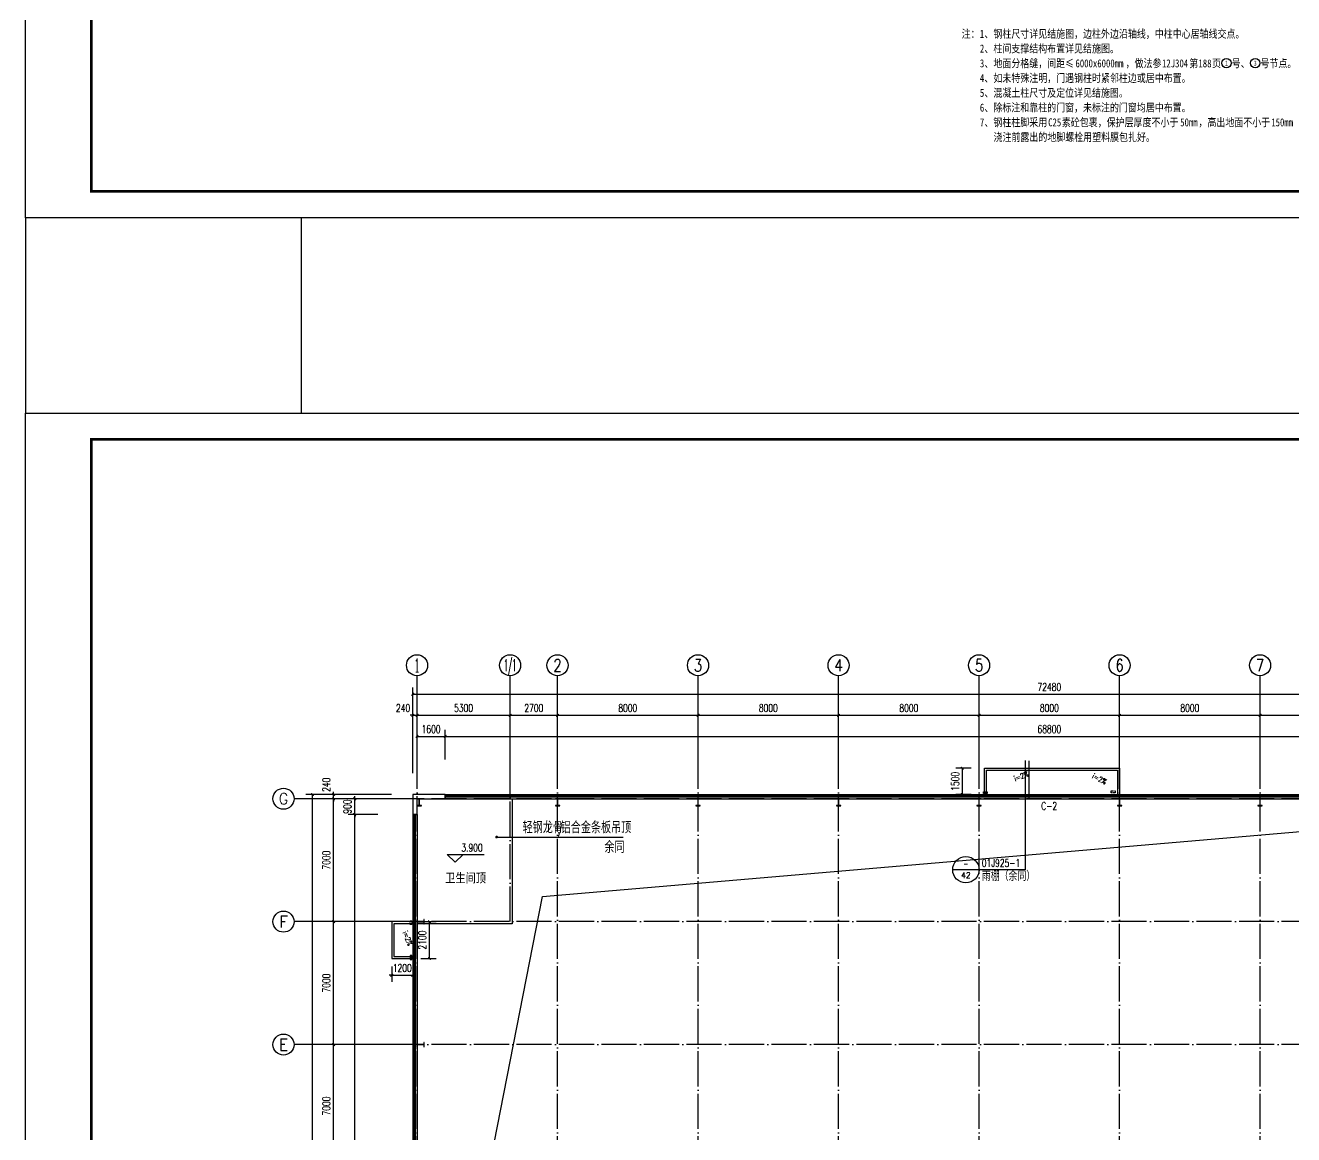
# Model space of a CAD drawing. Extents: x 170967 to 297117, y -33682 to 593582.
# Drawn here: x 170967 to 243176, y 358327 to 421493 of the extents above; entities that cross this region are included whole.
import ezdxf
from ezdxf.enums import TextEntityAlignment as Align

# ---------------------------------------------------------------- set-up
doc = ezdxf.new("R2010")
doc.units = 0
doc.header["$LTSCALE"] = 1000
doc.header["$MEASUREMENT"] = 0
doc.linetypes.add('DASH', pattern=[0.35, 0.25, -0.1])
doc.linetypes.add('DOTE', pattern=[2.42, 2, -0.2, 0.02, -0.2])
doc.layers.get('Defpoints').update_dxf_attribs({"color": 250})
for name, color, linetype in [('0 - 屋顶线', 150, 'Continuous'), ('0 - 梁柱', 3, 'Continuous'), ('0-建筑立面', 255, 'Continuous'), ('AXIS', 171, 'Continuous'), ('AXIS_TEXT', 7, 'Continuous'), ('DIM_ELEV', 171, 'Continuous'), ('DIM_IDEN', 150, 'Continuous'), ('DIM_LEAD', 171, 'Continuous'), ('DIM_SYMB', 171, 'Continuous'), ('DOTE', 14, 'DOTE'), ('LVTRY', 6, 'Continuous'), ('PUB_DIM', 171, 'Continuous'), ('PUB_TEXT', 7, 'Continuous'), ('TK', 4, 'Continuous'), ('WALL-PARAPET', 6, 'Continuous'), ('WINDOW', 140, 'Continuous'), ('WINDOW_TEXT', 7, 'Continuous')]:
    doc.layers.add(name, color=color, linetype=linetype)
doc.styles.add('-宋体', font='', dxfattribs={"width": 0.8})
doc.styles.add('_TCH_AXIS', font='COMPLEX', dxfattribs={"bigfont": 'GBCBIG'})
doc.styles.add('_TCH_DIM', font='SIMPLEX', dxfattribs={"bigfont": 'GBCBIG'})
doc.styles.add('_TCH_DIM_T3', font='SIMPLEX', dxfattribs={"width": 0.705882, "bigfont": 'GBCBIG'})
doc.styles.add('_TCH_LABEL', font='COMPLEX', dxfattribs={"bigfont": 'GBCBIG'})
doc.styles.add('_TCH_WINDOW', font='SIMPLEX', dxfattribs={"bigfont": 'GBCBIG'})
doc.styles.add('COMPLEX', font='COMPLEX')
doc.styles.add('宋体', font='', dxfattribs={"width": 0.8})
doc.styles.get('-宋体').set_extended_font_data('SimSun')
doc.styles.get('宋体').set_extended_font_data('SimSun')
doc.dimstyles.new('_TCH_ARCH&&150', dxfattribs={"dimtxt": 446.25, "dimasz": 150, "dimexe": 375, "dimexo": 450, "dimgap": 189.375, "dimtad": 1, "dimdec": 0, "dimzin": 0, "dimdsep": 46, "dimtxsty": '_TCH_DIM_T3', "dimblk": 'ARCHTICK', "dimcen": 0.09, "dimclrt": 7, "dimazin": 2, "dimtfac": 1, "dimtdec": 0, "dimtix": 1, "dimtmove": 2, "dimatfit": 3, "dimfxl": 0, "dimtolj": 1, "dimtzin": 0, "dimarcsym": 0})

# ---------------------------------------------------------------- blocks, each defined once
blk = doc.blocks.new('A$C670E4FA6')
at = {"layer": '0 - 梁柱'}
h = blk.add_hatch(color=256, dxfattribs=at)
h.paths.add_polyline_path([(125, 0), (0, 0), (0, 12), (120, 12), (120, 200), (125, 200)])
h.paths.add_polyline_path([(250, 0), (125, 0), (125, 200), (130, 200), (130, 12), (250, 12)])
h.paths.add_polyline_path([(250, 388), (130, 388), (130, 200), (125, 200), (125, 400), (250, 400)])
h.paths.add_polyline_path([(125, 200), (120, 200), (120, 388), (0, 388), (0, 400), (125, 400)])
blk.add_lwpolyline([(0, 400), (0, 388), (120, 388), (120, 12), (0, 12), (0, 0), (250, 0), (250, 12), (130, 12), (130, 388), (250, 388), (250, 400)], close=True, dxfattribs=at)
blk = doc.blocks.new('GeYuanFrame_20457670', base_point=(20.09, 4.53))
at = {"layer": 'TK'}
blk.add_lwpolyline([(20.09, 4.53), (20.09, 598.53), (861.09, 598.53), (861.09, 4.53)], close=True, dxfattribs=at)
at = {"layer": 'TK', "const_width": 1}
blk.add_lwpolyline([(45.09, 588.53), (851.09, 588.53), (851.09, 14.53), (45.09, 14.53)], close=True, dxfattribs=at)
blk = doc.blocks.new('GeYuanFrame_50082050', base_point=(20.09, 4.53))
at = {"layer": 'TK'}
blk.add_lwpolyline([(20.09, 4.53), (20.09, 598.53), (861.09, 598.53), (861.09, 4.53)], close=True, dxfattribs=at)
at = {"layer": 'TK', "const_width": 1}
blk.add_lwpolyline([(45.09, 588.53), (851.09, 588.53), (851.09, 14.53), (45.09, 14.53)], close=True, dxfattribs=at)
blk = doc.blocks.new('$TCHSYS$WIN2D')
for p, q in [((-0.5, 0.5), (0.5, 0.5)), ((-0.5, 0.5), (-0.5, -0.5)), ((0.5, 0.5), (0.5, -0.5)), ((0.5, 0.1667), (-0.5, 0.1667)), ((0.5, -0.1667), (-0.5, -0.1667)), ((-0.5, -0.5), (0.5, -0.5))]:
    blk.add_line(p, q)
blk = doc.blocks.new('_AXISO')
blk.add_circle((0, 0), 0.5)
at = {"layer": 'AXIS_TEXT', "style": 'COMPLEX', "width": 1.041667}
blk.add_attdef('A', text='', height=0.56, dxfattribs=at).set_placement((-0.25, -0.28), (0.25, -0.28), align=Align.FIT)
blk = doc.blocks.new('_ArchTick')
at = {"color": 0, "linetype": 'ByBlock', "const_width": 0.4}
blk.add_lwpolyline([(-0.5, -0.5), (0.5, 0.5)], dxfattribs=at)
blk = doc.blocks.new('*D249')
at = {"layer": 'AXIS', "color": 0, "lineweight": -2}
for p, q in [((193026, 378905), (193026, 383780)), ((265506, 378905), (265506, 383780)), ((193026, 383405), (265506, 383405))]:
    blk.add_line(p, q, dxfattribs=at)
at = {"layer": 'Defpoints', "color": 0}
for p in [(265506, 383405), (193026, 378455), (265506, 378455)]:
    blk.add_point(p, dxfattribs=at)
at = {"layer": 'AXIS', "color": 0, "lineweight": -2, "xscale": 150, "yscale": 150, "zscale": 150, "rotation": 180}
blk.add_blockref('_ArchTick', (193026, 383405), dxfattribs=at)
at = {"layer": 'AXIS', "color": 0, "lineweight": -2, "xscale": 150, "yscale": 150, "zscale": 150}
blk.add_blockref('_ArchTick', (265506, 383405), dxfattribs=at)
at = {"layer": 'AXIS', "color": 7, "insert": (229266, 383818), "char_height": 446.2, "attachment_point": 5, "style": '_TCH_DIM_T3'}
blk.add_mtext('\\A1;72480', dxfattribs=at)
blk = doc.blocks.new('*D250')
at = {"layer": 'AXIS', "color": 0, "lineweight": -2}
for p, q in [((193026, 382205), (192876, 382205)), ((193026, 378905), (193026, 382580)), ((193026, 382205), (193266, 382205)), ((193266, 378905), (193266, 382580)), ((193266, 382205), (193416, 382205))]:
    blk.add_line(p, q, dxfattribs=at)
at = {"layer": 'Defpoints', "color": 0}
for p in [(193266, 382205), (193026, 378455), (193266, 378455)]:
    blk.add_point(p, dxfattribs=at)
at = {"layer": 'AXIS', "color": 0, "lineweight": -2, "xscale": 150, "yscale": 150, "zscale": 150}
blk.add_blockref('_ArchTick', (193026, 382205), dxfattribs=at)
at = {"layer": 'AXIS', "color": 0, "lineweight": -2, "xscale": 150, "yscale": 150, "zscale": 150, "rotation": 180}
blk.add_blockref('_ArchTick', (193266, 382205), dxfattribs=at)
at = {"layer": 'AXIS', "color": 7, "insert": (192471, 382618), "char_height": 446.2, "attachment_point": 5, "style": '_TCH_DIM_T3'}
blk.add_mtext('\\A1;240', dxfattribs=at)
blk = doc.blocks.new('*D251')
at = {"layer": 'AXIS', "color": 0, "lineweight": -2}
for p, q in [((193266, 378905), (193266, 382580)), ((193266, 382205), (198566, 382205)), ((198566, 378905), (198566, 382580))]:
    blk.add_line(p, q, dxfattribs=at)
at = {"layer": 'Defpoints', "color": 0}
for p in [(198566, 382205), (193266, 378455), (198566, 378455)]:
    blk.add_point(p, dxfattribs=at)
at = {"layer": 'AXIS', "color": 0, "lineweight": -2, "xscale": 150, "yscale": 150, "zscale": 150, "rotation": 180}
blk.add_blockref('_ArchTick', (193266, 382205), dxfattribs=at)
at = {"layer": 'AXIS', "color": 0, "lineweight": -2, "xscale": 150, "yscale": 150, "zscale": 150}
blk.add_blockref('_ArchTick', (198566, 382205), dxfattribs=at)
at = {"layer": 'AXIS', "color": 7, "insert": (195916, 382618), "char_height": 446.2, "attachment_point": 5, "style": '_TCH_DIM_T3'}
blk.add_mtext('\\A1;5300', dxfattribs=at)
blk = doc.blocks.new('*D252')
at = {"layer": 'AXIS', "color": 0, "lineweight": -2}
for p, q in [((198566, 378905), (198566, 382580)), ((198566, 382205), (201266, 382205)), ((201266, 378905), (201266, 382580))]:
    blk.add_line(p, q, dxfattribs=at)
at = {"layer": 'Defpoints', "color": 0}
for p in [(201266, 382205), (198566, 378455), (201266, 378455)]:
    blk.add_point(p, dxfattribs=at)
at = {"layer": 'AXIS', "color": 0, "lineweight": -2, "xscale": 150, "yscale": 150, "zscale": 150, "rotation": 180}
blk.add_blockref('_ArchTick', (198566, 382205), dxfattribs=at)
at = {"layer": 'AXIS', "color": 0, "lineweight": -2, "xscale": 150, "yscale": 150, "zscale": 150}
blk.add_blockref('_ArchTick', (201266, 382205), dxfattribs=at)
at = {"layer": 'AXIS', "color": 7, "insert": (199916, 382618), "char_height": 446.2, "attachment_point": 5, "style": '_TCH_DIM_T3'}
blk.add_mtext('\\A1;2700', dxfattribs=at)
blk = doc.blocks.new('*D253')
at = {"layer": 'AXIS', "color": 0, "lineweight": -2}
for p, q in [((201266, 378905), (201266, 382580)), ((201266, 382205), (209266, 382205)), ((209266, 378905), (209266, 382580))]:
    blk.add_line(p, q, dxfattribs=at)
at = {"layer": 'Defpoints', "color": 0}
for p in [(209266, 382205), (201266, 378455), (209266, 378455)]:
    blk.add_point(p, dxfattribs=at)
at = {"layer": 'AXIS', "color": 0, "lineweight": -2, "xscale": 150, "yscale": 150, "zscale": 150, "rotation": 180}
blk.add_blockref('_ArchTick', (201266, 382205), dxfattribs=at)
at = {"layer": 'AXIS', "color": 0, "lineweight": -2, "xscale": 150, "yscale": 150, "zscale": 150}
blk.add_blockref('_ArchTick', (209266, 382205), dxfattribs=at)
at = {"layer": 'AXIS', "color": 7, "insert": (205266, 382618), "char_height": 446.2, "attachment_point": 5, "style": '_TCH_DIM_T3'}
blk.add_mtext('\\A1;8000', dxfattribs=at)
blk = doc.blocks.new('*D254')
at = {"layer": 'AXIS', "color": 0, "lineweight": -2}
for p, q in [((209266, 378905), (209266, 382580)), ((209266, 382205), (217266, 382205)), ((217266, 378905), (217266, 382580))]:
    blk.add_line(p, q, dxfattribs=at)
at = {"layer": 'Defpoints', "color": 0}
for p in [(217266, 382205), (209266, 378455), (217266, 378455)]:
    blk.add_point(p, dxfattribs=at)
at = {"layer": 'AXIS', "color": 0, "lineweight": -2, "xscale": 150, "yscale": 150, "zscale": 150, "rotation": 180}
blk.add_blockref('_ArchTick', (209266, 382205), dxfattribs=at)
at = {"layer": 'AXIS', "color": 0, "lineweight": -2, "xscale": 150, "yscale": 150, "zscale": 150}
blk.add_blockref('_ArchTick', (217266, 382205), dxfattribs=at)
at = {"layer": 'AXIS', "color": 7, "insert": (213266, 382618), "char_height": 446.2, "attachment_point": 5, "style": '_TCH_DIM_T3'}
blk.add_mtext('\\A1;8000', dxfattribs=at)
blk = doc.blocks.new('*D255')
at = {"layer": 'AXIS', "color": 0, "lineweight": -2}
for p, q in [((217266, 378905), (217266, 382580)), ((217266, 382205), (225266, 382205)), ((225266, 378905), (225266, 382580))]:
    blk.add_line(p, q, dxfattribs=at)
at = {"layer": 'Defpoints', "color": 0}
for p in [(225266, 382205), (217266, 378455), (225266, 378455)]:
    blk.add_point(p, dxfattribs=at)
at = {"layer": 'AXIS', "color": 0, "lineweight": -2, "xscale": 150, "yscale": 150, "zscale": 150, "rotation": 180}
blk.add_blockref('_ArchTick', (217266, 382205), dxfattribs=at)
at = {"layer": 'AXIS', "color": 0, "lineweight": -2, "xscale": 150, "yscale": 150, "zscale": 150}
blk.add_blockref('_ArchTick', (225266, 382205), dxfattribs=at)
at = {"layer": 'AXIS', "color": 7, "insert": (221266, 382618), "char_height": 446.2, "attachment_point": 5, "style": '_TCH_DIM_T3'}
blk.add_mtext('\\A1;8000', dxfattribs=at)
blk = doc.blocks.new('*D256')
at = {"layer": 'AXIS', "color": 0, "lineweight": -2}
for p, q in [((225266, 378905), (225266, 382580)), ((225266, 382205), (233266, 382205)), ((233266, 378905), (233266, 382580))]:
    blk.add_line(p, q, dxfattribs=at)
at = {"layer": 'Defpoints', "color": 0}
for p in [(233266, 382205), (225266, 378455), (233266, 378455)]:
    blk.add_point(p, dxfattribs=at)
at = {"layer": 'AXIS', "color": 0, "lineweight": -2, "xscale": 150, "yscale": 150, "zscale": 150, "rotation": 180}
blk.add_blockref('_ArchTick', (225266, 382205), dxfattribs=at)
at = {"layer": 'AXIS', "color": 0, "lineweight": -2, "xscale": 150, "yscale": 150, "zscale": 150}
blk.add_blockref('_ArchTick', (233266, 382205), dxfattribs=at)
at = {"layer": 'AXIS', "color": 7, "insert": (229266, 382618), "char_height": 446.2, "attachment_point": 5, "style": '_TCH_DIM_T3'}
blk.add_mtext('\\A1;8000', dxfattribs=at)
blk = doc.blocks.new('*D257')
at = {"layer": 'AXIS', "color": 0, "lineweight": -2}
for p, q in [((233266, 378905), (233266, 382580)), ((233266, 382205), (241266, 382205)), ((241266, 378905), (241266, 382580))]:
    blk.add_line(p, q, dxfattribs=at)
at = {"layer": 'Defpoints', "color": 0}
for p in [(241266, 382205), (233266, 378455), (241266, 378455)]:
    blk.add_point(p, dxfattribs=at)
at = {"layer": 'AXIS', "color": 0, "lineweight": -2, "xscale": 150, "yscale": 150, "zscale": 150, "rotation": 180}
blk.add_blockref('_ArchTick', (233266, 382205), dxfattribs=at)
at = {"layer": 'AXIS', "color": 0, "lineweight": -2, "xscale": 150, "yscale": 150, "zscale": 150}
blk.add_blockref('_ArchTick', (241266, 382205), dxfattribs=at)
at = {"layer": 'AXIS', "color": 7, "insert": (237266, 382618), "char_height": 446.2, "attachment_point": 5, "style": '_TCH_DIM_T3'}
blk.add_mtext('\\A1;8000', dxfattribs=at)
blk = doc.blocks.new('*D258')
at = {"layer": 'AXIS', "color": 0, "lineweight": -2}
for p, q in [((241266, 378905), (241266, 382580)), ((241266, 382205), (249266, 382205)), ((249266, 378905), (249266, 382580))]:
    blk.add_line(p, q, dxfattribs=at)
at = {"layer": 'Defpoints', "color": 0}
for p in [(249266, 382205), (241266, 378455), (249266, 378455)]:
    blk.add_point(p, dxfattribs=at)
at = {"layer": 'AXIS', "color": 0, "lineweight": -2, "xscale": 150, "yscale": 150, "zscale": 150, "rotation": 180}
blk.add_blockref('_ArchTick', (241266, 382205), dxfattribs=at)
at = {"layer": 'AXIS', "color": 0, "lineweight": -2, "xscale": 150, "yscale": 150, "zscale": 150}
blk.add_blockref('_ArchTick', (249266, 382205), dxfattribs=at)
at = {"layer": 'AXIS', "color": 7, "insert": (245266, 382618), "char_height": 446.2, "attachment_point": 5, "style": '_TCH_DIM_T3'}
blk.add_mtext('\\A1;8000', dxfattribs=at)
blk = doc.blocks.new('*D262')
at = {"layer": 'AXIS', "color": 0, "lineweight": -2}
for p, q in [((191816, 377695), (186941, 377695)), ((187316, 335215), (187316, 377695)), ((191816, 335215), (186941, 335215))]:
    blk.add_line(p, q, dxfattribs=at)
at = {"layer": 'Defpoints', "color": 0}
for p in [(187316, 377695), (192266, 377695), (192266, 335215)]:
    blk.add_point(p, dxfattribs=at)
at = {"layer": 'AXIS', "color": 0, "lineweight": -2, "xscale": 150, "yscale": 150, "zscale": 150}
for p, rotation in [((187316, 377695), 90), ((187316, 335215), 270)]:
    blk.add_blockref('_ArchTick', p, dxfattribs=dict(at, rotation=rotation))
at = {"layer": 'AXIS', "color": 7, "insert": (186903, 356455), "char_height": 446.2, "attachment_point": 5, "rotation": 90, "style": '_TCH_DIM_T3'}
blk.add_mtext('\\A1;42480', dxfattribs=at)
blk = doc.blocks.new('*D267')
at = {"layer": 'AXIS', "color": 0, "lineweight": -2}
for p, q in [((191816, 363455), (188141, 363455)), ((188516, 356455), (188516, 363455)), ((191816, 356455), (188141, 356455))]:
    blk.add_line(p, q, dxfattribs=at)
at = {"layer": 'Defpoints', "color": 0}
for p in [(188516, 363455), (192266, 363455), (192266, 356455)]:
    blk.add_point(p, dxfattribs=at)
at = {"layer": 'AXIS', "color": 0, "lineweight": -2, "xscale": 150, "yscale": 150, "zscale": 150}
for p, rotation in [((188516, 363455), 90), ((188516, 356455), 270)]:
    blk.add_blockref('_ArchTick', p, dxfattribs=dict(at, rotation=rotation))
at = {"layer": 'AXIS', "color": 7, "insert": (188103, 359955), "char_height": 446.2, "attachment_point": 5, "rotation": 90, "style": '_TCH_DIM_T3'}
blk.add_mtext('\\A1;7000', dxfattribs=at)
blk = doc.blocks.new('*D268')
at = {"layer": 'AXIS', "color": 0, "lineweight": -2}
for p, q in [((191816, 370455), (188141, 370455)), ((188516, 363455), (188516, 370455)), ((191816, 363455), (188141, 363455))]:
    blk.add_line(p, q, dxfattribs=at)
at = {"layer": 'Defpoints', "color": 0}
for p in [(188516, 370455), (192266, 370455), (192266, 363455)]:
    blk.add_point(p, dxfattribs=at)
at = {"layer": 'AXIS', "color": 0, "lineweight": -2, "xscale": 150, "yscale": 150, "zscale": 150}
for p, rotation in [((188516, 370455), 90), ((188516, 363455), 270)]:
    blk.add_blockref('_ArchTick', p, dxfattribs=dict(at, rotation=rotation))
at = {"layer": 'AXIS', "color": 7, "insert": (188103, 366955), "char_height": 446.2, "attachment_point": 5, "rotation": 90, "style": '_TCH_DIM_T3'}
blk.add_mtext('\\A1;7000', dxfattribs=at)
blk = doc.blocks.new('*D269')
at = {"layer": 'AXIS', "color": 0, "lineweight": -2}
for p, q in [((191816, 377455), (188141, 377455)), ((188516, 370455), (188516, 377455)), ((191816, 370455), (188141, 370455))]:
    blk.add_line(p, q, dxfattribs=at)
at = {"layer": 'Defpoints', "color": 0}
for p in [(188516, 377455), (192266, 377455), (192266, 370455)]:
    blk.add_point(p, dxfattribs=at)
at = {"layer": 'AXIS', "color": 0, "lineweight": -2, "xscale": 150, "yscale": 150, "zscale": 150}
for p, rotation in [((188516, 377455), 90), ((188516, 370455), 270)]:
    blk.add_blockref('_ArchTick', p, dxfattribs=dict(at, rotation=rotation))
at = {"layer": 'AXIS', "color": 7, "insert": (188103, 373955), "char_height": 446.2, "attachment_point": 5, "rotation": 90, "style": '_TCH_DIM_T3'}
blk.add_mtext('\\A1;7000', dxfattribs=at)
blk = doc.blocks.new('*D270')
at = {"layer": 'AXIS', "color": 0, "lineweight": -2}
for p, q in [((191816, 377695), (188141, 377695)), ((188516, 377695), (188516, 377845)), ((188516, 377455), (188516, 377695)), ((191816, 377455), (188141, 377455)), ((188516, 377455), (188516, 377305))]:
    blk.add_line(p, q, dxfattribs=at)
at = {"layer": 'Defpoints', "color": 0}
for p in [(188516, 377695), (192266, 377695), (192266, 377455)]:
    blk.add_point(p, dxfattribs=at)
at = {"layer": 'AXIS', "color": 0, "lineweight": -2, "xscale": 150, "yscale": 150, "zscale": 150}
for p, rotation in [((188516, 377695), 270), ((188516, 377455), 90)]:
    blk.add_blockref('_ArchTick', p, dxfattribs=dict(at, rotation=rotation))
at = {"layer": 'AXIS', "color": 7, "insert": (188103, 378250), "char_height": 446.2, "attachment_point": 5, "rotation": 90, "style": '_TCH_DIM_T3'}
blk.add_mtext('\\A1;240', dxfattribs=at)
blk = doc.blocks.new('*D287')
at = {"layer": 'Defpoints', "color": 0}
for p in [(189716, 376555), (191486, 376555), (191486, 336555)]:
    blk.add_point(p, dxfattribs=at)
at = {"layer": 'PUB_DIM', "color": 0, "lineweight": -2}
for p, q in [((191036, 376555), (189341, 376555)), ((189716, 336555), (189716, 376555)), ((191036, 336555), (189341, 336555))]:
    blk.add_line(p, q, dxfattribs=at)
at = {"layer": 'PUB_DIM', "color": 0, "lineweight": -2, "xscale": 150, "yscale": 150, "zscale": 150}
for p, rotation in [((189716, 376555), 90), ((189716, 336555), 270)]:
    blk.add_blockref('_ArchTick', p, dxfattribs=dict(at, rotation=rotation))
at = {"layer": 'PUB_DIM', "color": 7, "insert": (189303, 356555), "char_height": 446.2, "attachment_point": 5, "rotation": 90, "style": '_TCH_DIM_T3'}
blk.add_mtext('\\A1;40000', dxfattribs=at)
blk = doc.blocks.new('*D288')
at = {"layer": 'Defpoints', "color": 0}
for p in [(189716, 377455), (191486, 377455), (191486, 376555)]:
    blk.add_point(p, dxfattribs=at)
at = {"layer": 'PUB_DIM', "color": 0, "lineweight": -2}
for p, q in [((191036, 377455), (189341, 377455)), ((189716, 377455), (189716, 377605)), ((189716, 376555), (189716, 377455)), ((191036, 376555), (189341, 376555)), ((189716, 376555), (189716, 376405))]:
    blk.add_line(p, q, dxfattribs=at)
at = {"layer": 'PUB_DIM', "color": 0, "lineweight": -2, "xscale": 150, "yscale": 150, "zscale": 150}
for p, rotation in [((189716, 377455), 270), ((189716, 376555), 90)]:
    blk.add_blockref('_ArchTick', p, dxfattribs=dict(at, rotation=rotation))
at = {"layer": 'PUB_DIM', "color": 7, "insert": (189303, 377005), "char_height": 446.2, "attachment_point": 5, "rotation": 90, "style": '_TCH_DIM_T3'}
blk.add_mtext('\\A1;900', dxfattribs=at)
blk = doc.blocks.new('*D289')
at = {"layer": 'Defpoints', "color": 0}
for p in [(194866, 381005), (193266, 379235), (194866, 379235)]:
    blk.add_point(p, dxfattribs=at)
at = {"layer": 'PUB_DIM', "color": 0, "lineweight": -2}
for p, q in [((193266, 379685), (193266, 381380)), ((194866, 379685), (194866, 381380)), ((193266, 381005), (194866, 381005))]:
    blk.add_line(p, q, dxfattribs=at)
at = {"layer": 'PUB_DIM', "color": 0, "lineweight": -2, "xscale": 150, "yscale": 150, "zscale": 150, "rotation": 180}
blk.add_blockref('_ArchTick', (193266, 381005), dxfattribs=at)
at = {"layer": 'PUB_DIM', "color": 0, "lineweight": -2, "xscale": 150, "yscale": 150, "zscale": 150}
blk.add_blockref('_ArchTick', (194866, 381005), dxfattribs=at)
at = {"layer": 'PUB_DIM', "color": 7, "insert": (194066, 381418), "char_height": 446.2, "attachment_point": 5, "style": '_TCH_DIM_T3'}
blk.add_mtext('\\A1;1600', dxfattribs=at)
blk = doc.blocks.new('*D290')
at = {"layer": 'Defpoints', "color": 0}
for p in [(263666, 381005), (194866, 379235), (263666, 379235)]:
    blk.add_point(p, dxfattribs=at)
at = {"layer": 'PUB_DIM', "color": 0, "lineweight": -2}
for p, q in [((194866, 379685), (194866, 381380)), ((263666, 379685), (263666, 381380)), ((194866, 381005), (263666, 381005))]:
    blk.add_line(p, q, dxfattribs=at)
at = {"layer": 'PUB_DIM', "color": 0, "lineweight": -2, "xscale": 150, "yscale": 150, "zscale": 150, "rotation": 180}
blk.add_blockref('_ArchTick', (194866, 381005), dxfattribs=at)
at = {"layer": 'PUB_DIM', "color": 0, "lineweight": -2, "xscale": 150, "yscale": 150, "zscale": 150}
blk.add_blockref('_ArchTick', (263666, 381005), dxfattribs=at)
at = {"layer": 'PUB_DIM', "color": 7, "insert": (229266, 381418), "char_height": 446.2, "attachment_point": 5, "style": '_TCH_DIM_T3'}
blk.add_mtext('\\A1;68800', dxfattribs=at)
blk = doc.blocks.new('*D292')
at = {"layer": 'Defpoints', "color": 0}
for p in [(224316, 379195), (225266, 379195), (225266, 377695)]:
    blk.add_point(p, dxfattribs=at)
at = {"layer": 'PUB_DIM', "color": 0, "lineweight": -2}
for p, q in [((224816, 379195), (223941, 379195)), ((224316, 377695), (224316, 379195)), ((224816, 377695), (223941, 377695))]:
    blk.add_line(p, q, dxfattribs=at)
at = {"layer": 'PUB_DIM', "color": 0, "lineweight": -2, "xscale": 150, "yscale": 150, "zscale": 150}
for p, rotation in [((224316, 379195), 90), ((224316, 377695), 270)]:
    blk.add_blockref('_ArchTick', p, dxfattribs=dict(at, rotation=rotation))
at = {"layer": 'PUB_DIM', "color": 7, "insert": (223903, 378445), "char_height": 446.2, "attachment_point": 5, "rotation": 90, "style": '_TCH_DIM_T3'}
blk.add_mtext('\\A1;1500', dxfattribs=at)
blk = doc.blocks.new('*D300')
at = {"layer": 'Defpoints', "color": 0}
for p in [(191826, 368355), (193026, 368355), (193026, 367405)]:
    blk.add_point(p, dxfattribs=at)
at = {"layer": 'PUB_DIM', "color": 0, "lineweight": -2}
for p, q in [((191826, 367905), (191826, 367030)), ((193026, 367905), (193026, 367030)), ((191826, 367405), (191676, 367405)), ((191826, 367405), (193026, 367405)), ((193026, 367405), (193176, 367405))]:
    blk.add_line(p, q, dxfattribs=at)
at = {"layer": 'PUB_DIM', "color": 0, "lineweight": -2, "xscale": 150, "yscale": 150, "zscale": 150}
blk.add_blockref('_ArchTick', (191826, 367405), dxfattribs=at)
at = {"layer": 'PUB_DIM', "color": 0, "lineweight": -2, "xscale": 150, "yscale": 150, "zscale": 150, "rotation": 180}
blk.add_blockref('_ArchTick', (193026, 367405), dxfattribs=at)
at = {"layer": 'PUB_DIM', "color": 7, "insert": (192426, 367818), "char_height": 446.2, "attachment_point": 5, "style": '_TCH_DIM_T3'}
blk.add_mtext('\\A1;1200', dxfattribs=at)
blk = doc.blocks.new('*D301')
at = {"layer": 'Defpoints', "color": 0}
for p in [(193026, 370455), (193976, 370455), (193026, 368355)]:
    blk.add_point(p, dxfattribs=at)
at = {"layer": 'PUB_DIM', "color": 0, "lineweight": -2}
for p, q in [((193476, 370455), (194351, 370455)), ((193976, 368355), (193976, 370455)), ((193476, 368355), (194351, 368355))]:
    blk.add_line(p, q, dxfattribs=at)
at = {"layer": 'PUB_DIM', "color": 0, "lineweight": -2, "xscale": 150, "yscale": 150, "zscale": 150}
for p, rotation in [((193976, 370455), 90), ((193976, 368355), 270)]:
    blk.add_blockref('_ArchTick', p, dxfattribs=dict(at, rotation=rotation))
at = {"layer": 'PUB_DIM', "color": 7, "insert": (193563, 369405), "char_height": 446.2, "attachment_point": 5, "rotation": 90, "style": '_TCH_DIM_T3'}
blk.add_mtext('\\A1;2100', dxfattribs=at)

msp = doc.modelspace()

# ---------------------------------------------------------------- linework, layer by layer
msp.add_lwpolyline([(170967.1, 399416.7), (186680.4, 399416.7), (186680.4, 410538.3), (170967.1, 410538.3)], close=True)
msp.add_lwpolyline([(198685.9, 377455.4), (198685.9, 370335.4), (193265.9, 370330.4)])
at = {"layer": '0 - 屋顶线'}
for p, q in [((225565.9, 377695.4), (225565.9, 379195.4)), ((225565.9, 379195.4), (233265.9, 379195.4)), ((233265.9, 379195.4), (233265.9, 377695.4)), ((225685.9, 377695.4), (225685.9, 379075.4)), ((225685.9, 379075.4), (233145.9, 379075.4)), ((233145.9, 379075.4), (233145.9, 377695.4))]:
    msp.add_line(p, q, dxfattribs=at)
for points in [[(193265.9, 335455.4), (200413.7, 371891), (265265.9, 377455.4)], [(193025.9, 370455.4), (191825.9, 370455.4), (191825.9, 368355.4), (193025.9, 368355.4)], [(193025.9, 370335.4), (191945.9, 370335.4), (191945.9, 368475.4), (193025.9, 368475.4)]]:
    msp.add_lwpolyline(points, dxfattribs=at)
at = {"layer": 'AXIS'}
for p, q in [((193265.9, 378455.4), (193265.9, 384455.4)), ((198565.9, 378455.4), (198565.9, 384455.4)), ((201265.9, 378455.4), (201265.9, 384455.4)), ((209265.9, 378455.4), (209265.9, 384455.4)), ((217265.9, 378455.4), (217265.9, 384455.4)), ((225265.9, 378455.4), (225265.9, 384455.4)), ((233265.9, 378455.4), (233265.9, 384455.4)), ((241265.9, 378455.4), (241265.9, 384455.4)), ((192265.9, 377455.4), (186265.9, 377455.4)), ((192265.9, 370455.4), (186265.9, 370455.4)), ((192265.9, 363455.4), (186265.9, 363455.4))]:
    msp.add_line(p, q, dxfattribs=at)
at = {"layer": 'DIM_ELEV'}
for p, q in [((195438.6, 373833.3), (194988.6, 374283.3)), ((194988.6, 374283.3), (197094.6, 374283.3)), ((195438.6, 373833.3), (195888.6, 374283.3))]:
    msp.add_line(p, q, dxfattribs=at)
at = {"layer": 'DIM_IDEN'}
for p, q in [((227889.3, 379626.8), (227889.3, 373412.4)), ((225265.9, 373412.4), (223765.9, 373412.4)), ((227889.3, 373412.4), (225265.9, 373412.4))]:
    msp.add_line(p, q, dxfattribs=at)
at = {"layer": 'DIM_IDEN', "const_width": 75}
msp.add_lwpolyline([(228114.3, 379626.8), (228114.3, 377500.3)], dxfattribs=at)
at = {"layer": 'DIM_IDEN'}
msp.add_circle((224515.9, 373412.4), 750, dxfattribs=at)
at = {"layer": 'DIM_LEAD'}
for p, q in [((197797.9, 375273.5), (199397.9, 375273.5)), ((199397.9, 375273.5), (204998.2, 375273.5))]:
    msp.add_line(p, q, dxfattribs=at)
at = {"layer": 'DIM_LEAD', "const_width": 80}
msp.add_lwpolyline([(197757.9, 375273.5, 1), (197837.9, 375273.5, 1)], format="xyb", close=True, dxfattribs=at)
at = {"layer": 'DIM_SYMB'}
for points in [[(228457.9, 378755.3, 0, 0, 0), (227212.8, 378295.6, 80, 0, 0), (226931.4, 378191.7, 0, 0, 0)], [(231189.3, 378755.3, 0, 0, 0), (232446, 378144.4, 80, 0, 0), (232715.8, 378013.2, 0, 0, 0)], [(192181.2, 370199.7, 0, 0, 0), (192651.6, 369031, 80, 0, 0), (192763.7, 368752.7, 0, 0, 0)]]:
    msp.add_lwpolyline(points, format="xyseb", dxfattribs=at)
at = {"layer": 'DOTE'}
for p, q in [((193265.9, 334455.4), (193265.9, 378455.4)), ((198565.9, 370455.4, -900), (198565.9, 378455.4)), ((201265.9, 334455.4), (201265.9, 378455.4)), ((209265.9, 334455.4), (209265.9, 378455.4)), ((217265.9, 334455.4), (217265.9, 378455.4)), ((225265.9, 334455.4), (225265.9, 378455.4)), ((233265.9, 334455.4), (233265.9, 378455.4)), ((241265.9, 334455.4), (241265.9, 378455.4)), ((266265.9, 377455.4), (192265.9, 377455.4)), ((266265.9, 370455.4), (192265.9, 370455.4)), ((266265.9, 363455.4), (192265.9, 363455.4))]:
    msp.add_line(p, q, dxfattribs=at)
at = {"layer": 'LVTRY', "linetype": 'DASH', "ltscale": 0.5}
for points in [[(225735.9, 377745.4), (225515.9, 377745.4), (225515.9, 377845.4), (225735.9, 377845.4)], [(233015.9, 377795.4), (232795.9, 377795.4), (232795.9, 377895.4), (233015.9, 377895.4)], [(192875.9, 370285.4), (192875.9, 370505.4), (192975.9, 370505.4), (192975.9, 370285.4)], [(192875.9, 368525.4), (192875.9, 368305.4), (192975.9, 368305.4), (192975.9, 368525.4)]]:
    msp.add_lwpolyline(points, close=True, dxfattribs=at)
at = {"layer": 'PUB_TEXT'}
for centre in [(239352.4, 419342.8), (240989.4, 419342.8)]:
    msp.add_circle(centre, 270, dxfattribs=at)
at = {"layer": 'WALL-PARAPET'}
for p, q in [((194865.9, 377695.4), (193025.9, 377695.4)), ((193025.9, 377695.4), (193025.9, 376555.4)), ((194865.9, 377455.4), (194865.9, 377695.4)), ((193265.9, 377455.4), (194865.9, 377455.4)), ((193265.9, 376555.4), (193265.9, 377455.4)), ((193025.9, 376555.4), (193265.9, 376555.4))]:
    msp.add_line(p, q, dxfattribs=at)

# ---------------------------------------------------------------- block references
at = {"layer": '0 - 梁柱'}
for p, rotation in [((193515.9, 377455.4), 180), ((201390.9, 377455.4), 180), ((209390.9, 377455.4), 180), ((217390.9, 377455.4), 180), ((225390.9, 377455.4), 180), ((233390.9, 377455.4), 180), ((241390.9, 377455.4), 180), ((193265.9, 370580.4), 270), ((193265.9, 363580.4), 270)]:
    msp.add_blockref('A$C670E4FA6', p, dxfattribs=dict(at, rotation=rotation))
at = {"layer": '0-建筑立面', "xscale": 150, "yscale": 150, "zscale": 150}
for name, p in [('GeYuanFrame_20457670', (170967.1, 410538.3)), ('GeYuanFrame_50082050', (170967.1, 310316.7))]:
    msp.add_blockref(name, p, dxfattribs=at)
at = {"layer": 'AXIS'}
ref = msp.add_blockref('_AXISO', (193265.9, 385055.4), dxfattribs=dict(at, xscale=1200, yscale=1200, zscale=1200))
ref.add_attrib('A', '1', dxfattribs={"layer": 'AXIS_TEXT', "height": 772.1, "style": '_TCH_AXIS'}).set_placement((193100.5, 384669.4), (193431.4, 384669.4), align=Align.FIT)
ref = msp.add_blockref('_AXISO', (198565.9, 385055.4), dxfattribs=dict(at, xscale=1200, yscale=1200, zscale=1200))
ref.add_attrib('A', '1/1', dxfattribs={"layer": 'AXIS_TEXT', "height": 678.82, "style": '_TCH_AXIS', "width": 0.456522}).set_placement((198226.5, 384716), (198905.3, 384716), align=Align.FIT)
ref = msp.add_blockref('_AXISO', (201265.9, 385055.4), dxfattribs=dict(at, xscale=1200, yscale=1200, zscale=1200))
ref.add_attrib('A', '2', dxfattribs={"layer": 'AXIS_TEXT', "height": 698.9, "style": '_TCH_AXIS'}).set_placement((201032.9, 384705.9), (201498.9, 384705.9), align=Align.FIT)
ref = msp.add_blockref('_AXISO', (209265.9, 385055.4), dxfattribs=dict(at, xscale=1200, yscale=1200, zscale=1200))
ref.add_attrib('A', '3', dxfattribs={"layer": 'AXIS_TEXT', "height": 698.9, "style": '_TCH_AXIS'}).set_placement((209032.9, 384705.9), (209498.9, 384705.9), align=Align.FIT)
ref = msp.add_blockref('_AXISO', (217265.9, 385055.4), dxfattribs=dict(at, xscale=1200, yscale=1200, zscale=1200))
ref.add_attrib('A', '4', dxfattribs={"layer": 'AXIS_TEXT', "height": 668.2, "style": '_TCH_AXIS'}).set_placement((217011.4, 384721.3), (217520.5, 384721.3), align=Align.FIT)
ref = msp.add_blockref('_AXISO', (225265.9, 385055.4), dxfattribs=dict(at, xscale=1200, yscale=1200, zscale=1200))
ref.add_attrib('A', '5', dxfattribs={"layer": 'AXIS_TEXT', "height": 698.9, "style": '_TCH_AXIS'}).set_placement((225032.9, 384705.9), (225498.9, 384705.9), align=Align.FIT)
ref = msp.add_blockref('_AXISO', (233265.9, 385055.4), dxfattribs=dict(at, xscale=1200, yscale=1200, zscale=1200))
ref.add_attrib('A', '6', dxfattribs={"layer": 'AXIS_TEXT', "height": 698.9, "style": '_TCH_AXIS'}).set_placement((233032.9, 384705.9), (233498.9, 384705.9), align=Align.FIT)
ref = msp.add_blockref('_AXISO', (241265.9, 385055.4), dxfattribs=dict(at, xscale=1200, yscale=1200, zscale=1200))
ref.add_attrib('A', '7', dxfattribs={"layer": 'AXIS_TEXT', "height": 698.9, "style": '_TCH_AXIS'}).set_placement((241032.9, 384705.9), (241498.9, 384705.9), align=Align.FIT)
ref = msp.add_blockref('_AXISO', (185665.9, 377455.4), dxfattribs=dict(at, xscale=1200, yscale=1200, zscale=1200))
ref.add_attrib('A', 'G', dxfattribs={"layer": 'AXIS_TEXT', "height": 637.8, "style": '_TCH_AXIS'}).set_placement((185392.6, 377136.5), (185939.3, 377136.5), align=Align.FIT)
ref = msp.add_blockref('_AXISO', (185665.9, 370455.4), dxfattribs=dict(at, xscale=1200, yscale=1200, zscale=1200))
ref.add_attrib('A', 'F', dxfattribs={"layer": 'AXIS_TEXT', "height": 668.2, "style": '_TCH_AXIS'}).set_placement((185411.4, 370121.3), (185920.5, 370121.3), align=Align.FIT)
ref = msp.add_blockref('_AXISO', (185665.9, 363455.4), dxfattribs=dict(at, xscale=1200, yscale=1200, zscale=1200))
ref.add_attrib('A', 'E', dxfattribs={"layer": 'AXIS_TEXT', "height": 668.2, "style": '_TCH_AXIS'}).set_placement((185411.4, 363121.3), (185920.5, 363121.3), align=Align.FIT)
at = {"layer": 'WINDOW'}
ref = msp.add_blockref('$TCHSYS$WIN2D', (229265.9, 377575.4), dxfattribs=dict(at, xscale=68800, yscale=240, zscale=68800))
ref.add_attrib('A', 'C-2', (228808.4, 376819.8), dxfattribs={"layer": 'WINDOW_TEXT', "height": 446.25, "style": '_TCH_WINDOW', "width": 0.705882})
ref = msp.add_blockref('$TCHSYS$WIN2D', (193145.9, 356555.4), dxfattribs=dict(at, xscale=-40000, yscale=-240, zscale=-40000, rotation=90))
ref.add_attrib('A', 'C-1', (192836.5, 356165.4), dxfattribs={"layer": 'WINDOW_TEXT', "height": 446.25, "rotation": 90, "style": '_TCH_WINDOW', "width": 0.705882})

# ---------------------------------------------------------------- texts
at = {"layer": 'PUB_TEXT'}
for s, height, style, width, p in [('注：', 455.7, '-宋体', 0.8, (224275.7, 420782.8)), ('1', 455.7, '-宋体', 0.8, (225312.7, 420782.8)), ('、钢柱尺寸详见结施图，边柱外边沿轴线，中柱中心居轴线交点。', 455.696, '-宋体', 0.8, (225571.9, 420782.8)), ('2', 455.7, '-宋体', 0.8, (225312.7, 419942.8)), ('、柱间支撑结构布置详见结施图。', 455.696, '-宋体', 0.8, (225571.9, 419942.8)), ('3', 455.7, '-宋体', 0.8, (225312.7, 419102.8)), ('、地面分格缝，间距≤', 455.7, '-宋体', 0.8, (225571.9, 419102.8)), ('6000x6000mm', 455.696, '-宋体', 0.8, (230756.7, 419102.8)), ('，做法参', 455.7, '-宋体', 0.8, (233608.4, 419102.8)), ('12J304', 455.7, '-宋体', 0.8, (235682.3, 419102.8)), ('第', 455.7, '-宋体', 0.8, (237237.7, 419102.8)), ('188', 455.7, '-宋体', 0.8, (237756.2, 419102.8)), ('页', 455.7, '-宋体', 0.8, (238533.9, 419102.8)), ('号、', 455.7, '-宋体', 0.8, (239652.4, 419102.8)), ('号节点。', 455.7, '-宋体', 0.8, (241289.4, 419102.8)), ('4', 455.7, '-宋体', 0.8, (225312.7, 418262.8)), ('、如未特殊注明，门遇钢柱时紧邻柱边或居中布置。', 455.696, '-宋体', 0.8, (225571.9, 418262.8)), ('5', 455.7, '-宋体', 0.8, (225312.7, 417422.8)), ('、混凝土柱尺寸及定位详见结施图。', 455.696, '-宋体', 0.8, (225571.9, 417422.8)), ('6', 455.7, '-宋体', 0.8, (225312.7, 416582.8)), ('、除标注和靠柱的门窗，未标注的门窗均居中布置。', 455.696, '-宋体', 0.8, (225571.9, 416582.8)), ('7', 455.7, '-宋体', 0.8, (225312.7, 415742.8)), ('、钢柱柱脚采用', 455.7, '-宋体', 0.8, (225571.9, 415742.8)), ('C25', 455.7, '-宋体', 0.8, (229201.3, 415742.8)), ('素砼包裹，保护层厚度不小于', 455.696, '-宋体', 0.8, (229979, 415742.8)), ('50mm', 455.7, '-宋体', 0.8, (236719.3, 415742.8)), ('，高出地面不小于', 455.7, '-宋体', 0.8, (237756.2, 415742.8)), ('150mm', 455.7, '-宋体', 0.8, (241904.1, 415742.8)), ('浇注前露出的地脚螺栓用塑料膜包扎好。', 455.696, '-宋体', 0.8, (226090.4, 414902.8)), (',', 595, '_TCH_DIM', 0.705882, (201244.6, 375483.5)), ('3.900', 446.25, '_TCH_DIM', 0.705882, (195789.6, 374440.8)), ('01J925-1', 446.25, '_TCH_LABEL', 0.705882, (225423.4, 373569.9)), ('卫生间顶', 531.65, '宋体', 0.8, (194871.2, 372682.3, 0.5))]:
    msp.add_text(s, height=height, dxfattribs=dict(at, style=style, width=width)).set_placement(p)
for s, height, style, width, p, p2 in [('1', 278.8, '-宋体', 1.040462, (239269.9, 419203.3), (239434.9, 419203.3)), ('3', 279.6, '-宋体', 1.028571, (240907.6, 419202.9), (241071.2, 419202.9)), ('-', 391.5, '_TCH_LABEL', 0.777778, (224385.4, 373551.3), (224646.4, 373551.3))]:
    msp.add_text(s, height=height, dxfattribs=dict(at, style=style, width=width)).set_placement(p, p2, align=Align.FIT)
at = {"layer": 'PUB_TEXT', "style": '_TCH_DIM', "width": 0.705882}
for rotation, p in [(20.266047, (227320.5, 378447.3)), (334.072554, (231674.7, 378636.1)), (291.924381, (192435.4, 369849.4))]:
    msp.add_text('i=2%', height=297.5, rotation=rotation, dxfattribs=at).set_placement(p)
at = {"layer": 'PUB_TEXT'}
for s, height, style, p in [('轻钢龙骨', 675.18, '_TCH_DIM', (199278.6, 375483.5)), ('铝合金条板吊顶', 675.18, '_TCH_DIM', (201444.6, 375483.5)), ('余同', 675.18, '_TCH_DIM', (203931.8, 374363.5)), ('雨棚（余同）', 506.38, '_TCH_LABEL', (225423.4, 372780.2))]:
    msp.add_text(s, height=height, dxfattribs=dict(at, style=style)).set_placement(p)
at = {"layer": 'PUB_TEXT', "style": '_TCH_LABEL'}
msp.add_text('42', height=326.08, dxfattribs=at).set_placement((224244.2, 372937.2), (224787.7, 372937.2), align=Align.FIT)

# ---------------------------------------------------------------- dimensions: what is measured, and where the dimension line sits
at = {"layer": 'AXIS'}
for p1, p2, distance, picture, middle in [((193025.9, 378455.4), (265505.9, 378455.4), 4950, '*D249', (229265.9, 383817.9)), ((193265.9, 378455.4), (198565.9, 378455.4), 3750, '*D251', (195915.9, 382617.9)), ((198565.9, 378455.4), (201265.9, 378455.4), 3750, '*D252', (199915.9, 382617.9)), ((201265.9, 378455.4), (209265.9, 378455.4), 3750, '*D253', (205265.9, 382617.9)), ((209265.9, 378455.4), (217265.9, 378455.4), 3750, '*D254', (213265.9, 382617.9)), ((217265.9, 378455.4), (225265.9, 378455.4), 3750, '*D255', (221265.9, 382617.9)), ((225265.9, 378455.4), (233265.9, 378455.4), 3750, '*D256', (229265.9, 382617.9)), ((233265.9, 378455.4), (241265.9, 378455.4), 3750, '*D257', (237265.9, 382617.9)), ((241265.9, 378455.4), (249265.9, 378455.4), 3750, '*D258', (245265.9, 382617.9)), ((192265.9, 335215.4), (192265.9, 377695.4), 4950, '*D262', (186903.4, 356455.4)), ((192265.9, 370455.4), (192265.9, 377455.4), 3750, '*D269', (188103.4, 373955.4)), ((192265.9, 363455.4), (192265.9, 370455.4), 3750, '*D268', (188103.4, 366955.4)), ((192265.9, 356455.4), (192265.9, 363455.4), 3750, '*D267', (188103.4, 359955.4))]:
    dim = msp.add_aligned_dim(p1=p1, p2=p2, distance=distance, dimstyle='_TCH_ARCH&&150', dxfattribs=at)
    dim.commit()
    dim.dimension.update_dxf_attribs({"geometry": picture, "text_midpoint": middle})
for base, p1, p2, angle, picture, middle in [((193265.9, 382205.4), (193025.9, 378455.4), (193265.9, 378455.4), 0, '*D250', (192470.9, 382617.9)), ((188515.9, 377695.4), (192265.9, 377455.4), (192265.9, 377695.4), 90, '*D270', (188103.4, 378250.4))]:
    dim = msp.add_linear_dim(base=base, p1=p1, p2=p2, angle=angle, dimstyle='_TCH_ARCH&&150', dxfattribs=at)
    dim.commit()
    dim.dimension.update_dxf_attribs({"geometry": picture, "text_midpoint": middle, "dimtype": 161})
at = {"layer": 'PUB_DIM'}
for p1, p2, distance, picture, middle in [((193265.9, 379235.4), (194865.9, 379235.4), 1770, '*D289', (194065.9, 381417.9)), ((194865.9, 379235.4), (263665.9, 379235.4), 1770, '*D290', (229265.9, 381417.9)), ((225265.9, 377695.4), (225265.9, 379195.4), 950, '*D292', (223903.4, 378445.4)), ((191485.9, 376555.4), (191485.9, 377455.4), 1770, '*D288', (189303.4, 377005.4)), ((191485.9, 336555.4), (191485.9, 376555.4), 1770, '*D287', (189303.4, 356555.4)), ((193025.9, 368355.4), (193025.9, 370455.4), -950, '*D301', (193563.4, 369405.4)), ((191825.9, 368355.4), (193025.9, 368355.4), -950, '*D300', (192425.9, 367817.9))]:
    dim = msp.add_aligned_dim(p1=p1, p2=p2, distance=distance, dimstyle='_TCH_ARCH&&150', dxfattribs=at)
    dim.commit()
    dim.dimension.update_dxf_attribs({"geometry": picture, "text_midpoint": middle})

doc.saveas('drawing.dxf')
